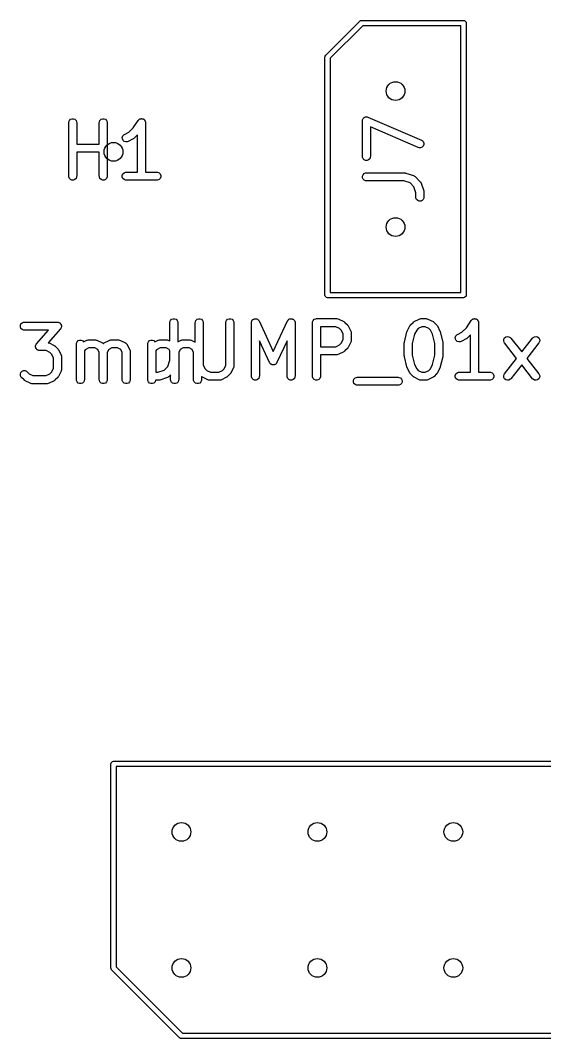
# Model space of a CAD drawing. Extents: x 0.02 to 1.98, y -0.08 to 3.55.
# Drawn here: x 0.131 to 0.517, y 2.748 to 3.497 of the extents above; entities that cross this region are included whole.
import ezdxf

# ---------------------------------------------------------------- set-up
doc = ezdxf.new("R2010")
doc.units = 0
doc.header["$MEASUREMENT"] = 0
doc.layers.add('BLACK', color=7, linetype='CONTINUOUS')

msp = doc.modelspace()

# ---------------------------------------------------------------- linework, layer by layer
at = {"layer": 'BLACK', "linetype": 'CONTINUOUS'}
for p, q in [((0.35609, 3.47108), (0.38109, 3.49608)), ((0.38109, 3.49608), (0.38173, 3.4965)), ((0.38173, 3.4965), (0.38248, 3.49665)), ((0.38248, 3.49665), (0.45748, 3.49665)), ((0.45748, 3.49665), (0.45823, 3.4965)), ((0.45823, 3.4965), (0.4593, 3.49544)), ((0.3833, 3.49272), (0.35945, 3.46887)), ((0.45551, 3.49272), (0.3833, 3.49272)), ((0.45551, 3.29665), (0.45551, 3.49272)), ((0.4593, 3.49544), (0.45945, 3.49469)), ((0.45945, 3.49469), (0.45945, 3.29469)), ((0.35551, 3.46969), (0.35566, 3.47044)), ((0.35551, 3.29469), (0.35551, 3.46969)), ((0.35566, 3.47044), (0.35609, 3.47108)), ((0.35945, 3.46887), (0.35945, 3.29665)), ((0.16705, 3.42146), (0.16711, 3.42204)), ((0.16705, 3.38209), (0.16705, 3.42146)), ((0.16711, 3.42204), (0.16755, 3.4231)), ((0.16755, 3.4231), (0.16836, 3.42392)), ((0.16836, 3.42392), (0.16943, 3.42436)), ((0.16943, 3.42436), (0.17058, 3.42436)), ((0.17058, 3.42436), (0.17164, 3.42392)), ((0.17164, 3.42392), (0.17246, 3.4231)), ((0.17246, 3.4231), (0.1729, 3.42204)), ((0.1729, 3.42204), (0.17296, 3.42146)), ((0.17296, 3.42146), (0.17296, 3.40567)), ((0.18955, 3.42146), (0.1896, 3.42204)), ((0.18955, 3.40567), (0.18955, 3.42146)), ((0.1896, 3.42204), (0.19005, 3.4231)), ((0.19005, 3.4231), (0.19086, 3.42392)), ((0.19086, 3.42392), (0.19192, 3.42436)), ((0.19192, 3.42436), (0.19308, 3.42436)), ((0.19308, 3.42436), (0.19414, 3.42392)), ((0.19414, 3.42392), (0.19496, 3.4231)), ((0.19496, 3.4231), (0.1954, 3.42204)), ((0.1954, 3.42204), (0.19545, 3.42146)), ((0.19545, 3.42146), (0.19545, 3.38209)), ((0.21458, 3.41772), (0.21817, 3.4231)), ((0.21817, 3.42311), (0.21853, 3.42355)), ((0.21817, 3.4231), (0.21817, 3.42311)), ((0.21817, 3.4231), (0.21817, 3.4231)), ((0.21817, 3.4231), (0.21817, 3.4231)), ((0.21853, 3.42355), (0.21878, 3.42371)), ((0.21878, 3.42371), (0.21898, 3.42392)), ((0.21898, 3.42392), (0.21925, 3.42403)), ((0.21925, 3.42403), (0.21949, 3.42419)), ((0.21949, 3.42419), (0.21978, 3.42425)), ((0.21978, 3.42425), (0.22005, 3.42436)), ((0.22005, 3.42436), (0.22034, 3.42436)), ((0.22034, 3.42436), (0.22062, 3.42442)), ((0.22062, 3.42442), (0.22091, 3.42436)), ((0.22091, 3.42436), (0.2212, 3.42436)), ((0.2212, 3.42436), (0.22147, 3.42425)), ((0.22147, 3.42425), (0.22175, 3.42419)), ((0.22175, 3.42419), (0.22199, 3.42403)), ((0.22199, 3.42403), (0.22226, 3.42392)), ((0.22226, 3.42392), (0.22247, 3.42371)), ((0.22247, 3.42371), (0.22271, 3.42355)), ((0.22271, 3.42355), (0.22287, 3.42331)), ((0.22287, 3.42331), (0.22308, 3.4231)), ((0.22308, 3.4231), (0.22319, 3.42284)), ((0.22319, 3.42284), (0.22335, 3.4226)), ((0.22335, 3.4226), (0.22341, 3.42231)), ((0.22341, 3.42231), (0.22352, 3.42204)), ((0.22352, 3.42204), (0.22357, 3.42147)), ((0.22357, 3.42147), (0.22358, 3.42147)), ((0.22358, 3.42147), (0.22357, 3.42147)), ((0.22357, 3.42147), (0.22358, 3.42146)), ((0.22358, 3.42146), (0.22358, 3.38505)), ((0.38306, 3.42281), (0.38312, 3.42338)), ((0.38306, 3.39656), (0.38306, 3.42281)), ((0.38312, 3.42338), (0.38313, 3.4234)), ((0.38313, 3.42342), (0.38335, 3.42393)), ((0.38313, 3.4234), (0.38313, 3.42342)), ((0.38335, 3.42393), (0.38356, 3.42445)), ((0.38356, 3.42445), (0.38357, 3.42446)), ((0.38357, 3.42446), (0.38358, 3.42448)), ((0.38358, 3.42448), (0.38398, 3.42487)), ((0.38398, 3.42487), (0.38438, 3.42526)), ((0.38438, 3.42526), (0.38439, 3.42527)), ((0.38439, 3.42527), (0.38441, 3.42528)), ((0.38441, 3.42528), (0.38493, 3.42549)), ((0.38493, 3.42549), (0.38544, 3.4257)), ((0.38544, 3.4257), (0.38546, 3.4257)), ((0.38546, 3.4257), (0.38548, 3.42571)), ((0.38548, 3.42571), (0.38603, 3.4257)), ((0.38603, 3.4257), (0.38659, 3.4257)), ((0.38659, 3.4257), (0.38661, 3.4257)), ((0.38661, 3.4257), (0.38663, 3.4257)), ((0.38663, 3.4257), (0.38718, 3.42552)), ((0.38718, 3.42552), (0.42655, 3.40865)), ((0.20805, 3.41286), (0.21137, 3.41452)), ((0.21137, 3.41452), (0.21458, 3.41772)), ((0.42422, 3.40322), (0.38897, 3.41833)), ((0.38897, 3.41833), (0.38897, 3.39656)), ((0.20644, 3.41058), (0.20681, 3.41168)), ((0.20653, 3.40944), (0.20644, 3.41058)), ((0.20704, 3.4084), (0.20653, 3.40944)), ((0.20681, 3.41168), (0.20756, 3.41255)), ((0.20791, 3.40765), (0.20704, 3.4084)), ((0.20756, 3.41255), (0.20805, 3.41286)), ((0.209, 3.40729), (0.20791, 3.40765)), ((0.21015, 3.40737), (0.209, 3.40729)), ((0.21069, 3.40757), (0.21015, 3.40737)), ((0.21444, 3.40945), (0.21069, 3.40757)), ((0.21469, 3.40961), (0.21444, 3.40945)), ((0.21476, 3.40963), (0.21469, 3.40961)), ((0.21484, 3.4097), (0.21476, 3.40963)), ((0.21493, 3.40976), (0.21484, 3.4097)), ((0.21498, 3.40982), (0.21493, 3.40976)), ((0.21521, 3.41), (0.21498, 3.40982)), ((0.21767, 3.41246), (0.21521, 3.41)), ((0.21767, 3.38505), (0.21767, 3.41246)), ((0.42655, 3.40865), (0.42706, 3.40837)), ((0.42706, 3.40837), (0.42786, 3.40754)), ((0.42786, 3.40754), (0.42829, 3.40647)), ((0.42829, 3.40647), (0.42828, 3.40532)), ((0.17296, 3.40567), (0.18955, 3.40567)), ((0.18955, 3.39976), (0.17296, 3.39976)), ((0.17296, 3.39976), (0.17296, 3.38209)), ((0.18955, 3.38209), (0.18955, 3.39976)), ((0.42478, 3.40304), (0.42422, 3.40322)), ((0.42593, 3.40303), (0.42478, 3.40304)), ((0.427, 3.40346), (0.42593, 3.40303)), ((0.42782, 3.40426), (0.427, 3.40346)), ((0.42828, 3.40532), (0.42782, 3.40426)), ((0.38312, 3.39598), (0.38306, 3.39656)), ((0.38356, 3.39492), (0.38312, 3.39598)), ((0.38438, 3.3941), (0.38356, 3.39492)), ((0.38544, 3.39366), (0.38438, 3.3941)), ((0.38659, 3.39366), (0.38544, 3.39366)), ((0.38766, 3.3941), (0.38659, 3.39366)), ((0.38847, 3.39492), (0.38766, 3.3941)), ((0.38891, 3.39598), (0.38847, 3.39492)), ((0.38897, 3.39656), (0.38891, 3.39598)), ((0.20692, 3.38373), (0.20773, 3.38455)), ((0.20773, 3.38455), (0.2088, 3.38499)), ((0.2088, 3.38499), (0.20937, 3.38505)), ((0.20937, 3.38505), (0.21767, 3.38505)), ((0.22358, 3.38505), (0.23187, 3.38505)), ((0.23187, 3.38505), (0.23245, 3.38499)), ((0.23245, 3.38499), (0.23351, 3.38455)), ((0.23351, 3.38455), (0.23433, 3.38373)), ((0.38356, 3.3832), (0.38438, 3.38402)), ((0.38438, 3.38402), (0.38544, 3.38446)), ((0.38544, 3.38446), (0.38602, 3.38451)), ((0.38602, 3.38451), (0.41414, 3.38451)), ((0.41414, 3.38451), (0.41443, 3.38449)), ((0.41443, 3.38449), (0.41451, 3.38449)), ((0.41451, 3.38449), (0.41461, 3.38447)), ((0.41461, 3.38447), (0.41471, 3.38446)), ((0.41471, 3.38446), (0.41479, 3.38443)), ((0.41479, 3.38443), (0.41507, 3.38436)), ((0.41507, 3.38436), (0.4207, 3.38249)), ((0.16711, 3.38152), (0.16705, 3.38209)), ((0.16755, 3.38045), (0.16711, 3.38152)), ((0.16836, 3.37964), (0.16755, 3.38045)), ((0.16943, 3.3792), (0.16836, 3.37964)), ((0.17058, 3.3792), (0.16943, 3.3792)), ((0.17164, 3.37964), (0.17058, 3.3792)), ((0.17246, 3.38045), (0.17164, 3.37964)), ((0.1729, 3.38152), (0.17246, 3.38045)), ((0.17296, 3.38209), (0.1729, 3.38152)), ((0.1896, 3.38152), (0.18955, 3.38209)), ((0.19005, 3.38045), (0.1896, 3.38152)), ((0.19086, 3.37964), (0.19005, 3.38045)), ((0.19192, 3.3792), (0.19086, 3.37964)), ((0.19308, 3.3792), (0.19192, 3.3792)), ((0.19414, 3.37964), (0.19308, 3.3792)), ((0.19496, 3.38045), (0.19414, 3.37964)), ((0.1954, 3.38152), (0.19496, 3.38045)), ((0.19545, 3.38209), (0.1954, 3.38152)), ((0.20648, 3.38267), (0.20692, 3.38373)), ((0.20648, 3.38152), (0.20648, 3.38267)), ((0.20692, 3.38045), (0.20648, 3.38152)), ((0.20773, 3.37964), (0.20692, 3.38045)), ((0.2088, 3.3792), (0.20773, 3.37964)), ((0.20937, 3.37914), (0.2088, 3.3792)), ((0.23187, 3.37914), (0.20937, 3.37914)), ((0.23245, 3.3792), (0.23187, 3.37914)), ((0.23351, 3.37964), (0.23245, 3.3792)), ((0.23433, 3.38045), (0.23351, 3.37964)), ((0.23433, 3.38373), (0.23477, 3.38267)), ((0.23477, 3.38152), (0.23433, 3.38045)), ((0.23477, 3.38267), (0.23477, 3.38152)), ((0.38312, 3.38214), (0.38356, 3.3832)), ((0.38312, 3.38099), (0.38312, 3.38214)), ((0.38356, 3.37992), (0.38312, 3.38099)), ((0.38438, 3.37911), (0.38356, 3.37992)), ((0.38544, 3.37867), (0.38438, 3.37911)), ((0.38602, 3.37861), (0.38544, 3.37867)), ((0.41366, 3.37861), (0.38602, 3.37861)), ((0.41817, 3.37711), (0.41366, 3.37861)), ((0.42093, 3.37434), (0.41817, 3.37711)), ((0.4207, 3.38249), (0.42122, 3.38225)), ((0.42122, 3.38225), (0.4213, 3.38218)), ((0.4213, 3.38218), (0.4214, 3.38214)), ((0.4214, 3.38214), (0.42185, 3.38177)), ((0.42185, 3.38177), (0.4256, 3.37803)), ((0.4256, 3.37803), (0.42597, 3.37758)), ((0.42597, 3.37758), (0.42601, 3.37748)), ((0.42601, 3.37748), (0.42608, 3.3774)), ((0.42608, 3.3774), (0.42631, 3.37687)), ((0.42631, 3.37687), (0.42819, 3.37125)), ((0.42243, 3.36983), (0.42093, 3.37434)), ((0.42243, 3.36656), (0.42243, 3.36983)), ((0.42819, 3.37125), (0.42825, 3.37096)), ((0.42825, 3.37096), (0.42828, 3.37089)), ((0.42828, 3.37089), (0.42829, 3.37078)), ((0.42829, 3.37078), (0.42832, 3.37068)), ((0.42832, 3.37068), (0.42831, 3.3706)), ((0.42831, 3.3706), (0.42834, 3.37031)), ((0.42834, 3.37031), (0.42834, 3.36656)), ((0.42249, 3.36599), (0.42243, 3.36656)), ((0.42293, 3.36492), (0.42249, 3.36599)), ((0.42375, 3.36411), (0.42293, 3.36492)), ((0.42481, 3.36367), (0.42375, 3.36411)), ((0.42596, 3.36367), (0.42481, 3.36367)), ((0.42703, 3.36411), (0.42596, 3.36367)), ((0.42784, 3.36492), (0.42703, 3.36411)), ((0.42828, 3.36599), (0.42784, 3.36492)), ((0.42834, 3.36656), (0.42828, 3.36599)), ((0.35566, 3.29393), (0.35551, 3.29469)), ((0.35945, 3.29665), (0.45551, 3.29665)), ((0.45945, 3.29469), (0.4593, 3.29393)), ((0.35673, 3.29287), (0.35566, 3.29393)), ((0.35748, 3.29272), (0.35673, 3.29287)), ((0.45748, 3.29272), (0.35748, 3.29272)), ((0.45823, 3.29287), (0.45748, 3.29272)), ((0.4593, 3.29393), (0.45823, 3.29287)), ((0.13149, 3.27243), (0.13193, 3.2735)), ((0.13149, 3.27128), (0.13149, 3.27243)), ((0.13193, 3.2735), (0.13274, 3.27431)), ((0.13274, 3.27431), (0.13381, 3.27475)), ((0.13381, 3.27475), (0.13438, 3.27481)), ((0.13438, 3.27481), (0.15876, 3.27481)), ((0.15876, 3.27481), (0.15906, 3.27478)), ((0.15906, 3.27478), (0.15914, 3.27479)), ((0.15914, 3.27479), (0.15919, 3.27477)), ((0.15919, 3.27477), (0.15933, 3.27475)), ((0.15933, 3.27475), (0.15977, 3.27457)), ((0.15977, 3.27457), (0.16023, 3.27442)), ((0.16023, 3.27442), (0.1603, 3.27435)), ((0.1603, 3.27435), (0.1604, 3.27431)), ((0.1604, 3.27431), (0.16073, 3.27397)), ((0.16073, 3.27397), (0.1611, 3.27366)), ((0.1611, 3.27366), (0.16114, 3.27357)), ((0.16114, 3.27357), (0.16121, 3.2735)), ((0.16121, 3.2735), (0.16139, 3.27306)), ((0.16139, 3.27306), (0.16161, 3.27262)), ((0.16161, 3.27262), (0.16161, 3.27253)), ((0.16161, 3.27253), (0.16165, 3.27243)), ((0.16165, 3.27243), (0.16165, 3.27195)), ((0.16165, 3.27195), (0.16168, 3.27148)), ((0.24142, 3.27442), (0.24148, 3.27499)), ((0.24142, 3.26101), (0.24142, 3.27442)), ((0.24148, 3.27499), (0.24192, 3.27606)), ((0.24192, 3.27606), (0.24274, 3.27687)), ((0.24274, 3.27687), (0.2438, 3.27731)), ((0.2438, 3.27731), (0.24495, 3.27731)), ((0.24495, 3.27731), (0.24602, 3.27687)), ((0.24602, 3.27687), (0.24683, 3.27606)), ((0.24683, 3.27606), (0.24727, 3.27499)), ((0.24727, 3.27499), (0.24733, 3.27442)), ((0.24733, 3.27442), (0.24733, 3.26039)), ((0.26017, 3.27442), (0.26023, 3.27499)), ((0.26017, 3.26007), (0.26017, 3.27442)), ((0.26023, 3.27499), (0.26067, 3.27606)), ((0.26067, 3.27606), (0.26148, 3.27687)), ((0.26148, 3.27687), (0.26255, 3.27731)), ((0.26255, 3.27731), (0.2637, 3.27731)), ((0.2637, 3.27731), (0.26476, 3.27687)), ((0.26476, 3.27687), (0.26558, 3.27606)), ((0.26558, 3.27606), (0.26602, 3.27499)), ((0.26602, 3.27499), (0.26608, 3.27442)), ((0.26608, 3.27442), (0.26608, 3.24324)), ((0.28267, 3.27442), (0.28272, 3.27499)), ((0.28267, 3.24324), (0.28267, 3.27442)), ((0.28272, 3.27499), (0.28317, 3.27606)), ((0.28317, 3.27606), (0.28398, 3.27687)), ((0.28398, 3.27687), (0.28504, 3.27731)), ((0.28504, 3.27731), (0.2862, 3.27731)), ((0.2862, 3.27731), (0.28726, 3.27687)), ((0.28726, 3.27687), (0.28808, 3.27606)), ((0.28808, 3.27606), (0.28852, 3.27499)), ((0.28852, 3.27499), (0.28857, 3.27442)), ((0.28857, 3.27442), (0.28857, 3.24255)), ((0.30142, 3.27442), (0.30145, 3.2748)), ((0.30142, 3.23505), (0.30142, 3.27442)), ((0.30145, 3.27486), (0.30146, 3.2749)), ((0.30145, 3.2748), (0.30145, 3.27486)), ((0.30146, 3.2749), (0.30147, 3.27499)), ((0.30147, 3.27499), (0.30167, 3.27547)), ((0.30167, 3.27547), (0.30184, 3.27595)), ((0.30184, 3.27595), (0.30189, 3.276)), ((0.30189, 3.276), (0.30191, 3.27606)), ((0.30191, 3.27606), (0.30228, 3.27642)), ((0.30228, 3.27642), (0.30262, 3.2768)), ((0.30262, 3.2768), (0.30268, 3.27683)), ((0.30268, 3.27683), (0.30273, 3.27687)), ((0.30273, 3.27687), (0.3032, 3.27707)), ((0.3032, 3.27707), (0.30367, 3.27728)), ((0.30367, 3.27728), (0.30373, 3.27729)), ((0.30373, 3.27729), (0.30379, 3.27731)), ((0.30379, 3.27731), (0.3043, 3.27731)), ((0.3043, 3.27731), (0.30482, 3.27734)), ((0.30482, 3.27734), (0.30488, 3.27731)), ((0.30488, 3.27731), (0.30494, 3.27731)), ((0.30494, 3.27731), (0.30542, 3.27712)), ((0.30542, 3.27712), (0.3059, 3.27694)), ((0.3059, 3.27694), (0.30595, 3.2769)), ((0.30595, 3.2769), (0.30601, 3.27687)), ((0.30601, 3.27687), (0.30637, 3.27651)), ((0.30637, 3.27651), (0.30675, 3.27616)), ((0.30675, 3.27616), (0.3068, 3.27609)), ((0.3068, 3.27609), (0.30682, 3.27606)), ((0.30682, 3.27606), (0.30685, 3.27599)), ((0.30685, 3.27599), (0.30704, 3.27567)), ((0.30704, 3.27567), (0.31749, 3.25328)), ((0.31749, 3.25328), (0.32794, 3.27567)), ((0.32794, 3.27567), (0.32813, 3.27599)), ((0.32813, 3.27599), (0.32816, 3.27606)), ((0.32816, 3.27606), (0.32819, 3.27609)), ((0.32819, 3.27609), (0.32823, 3.27616)), ((0.32823, 3.27616), (0.32861, 3.27651)), ((0.32861, 3.27651), (0.32897, 3.27687)), ((0.32897, 3.27687), (0.32904, 3.2769)), ((0.32904, 3.2769), (0.32908, 3.27694)), ((0.32908, 3.27694), (0.32957, 3.27712)), ((0.32957, 3.27712), (0.33004, 3.27731)), ((0.33004, 3.27731), (0.3301, 3.27731)), ((0.3301, 3.27731), (0.33017, 3.27734)), ((0.33017, 3.27734), (0.33068, 3.27731)), ((0.33068, 3.27731), (0.33119, 3.27731)), ((0.33119, 3.27731), (0.33125, 3.27729)), ((0.33125, 3.27729), (0.33132, 3.27728)), ((0.33132, 3.27728), (0.33178, 3.27707)), ((0.33178, 3.27707), (0.33226, 3.27687)), ((0.33226, 3.27687), (0.3323, 3.27683)), ((0.3323, 3.27683), (0.33236, 3.2768)), ((0.33236, 3.2768), (0.33271, 3.27642)), ((0.33271, 3.27642), (0.33307, 3.27606)), ((0.33307, 3.27606), (0.3331, 3.276)), ((0.3331, 3.276), (0.33314, 3.27595)), ((0.33314, 3.27595), (0.33331, 3.27547)), ((0.33331, 3.27547), (0.33351, 3.27499)), ((0.33351, 3.27499), (0.33352, 3.2749)), ((0.33352, 3.2749), (0.33353, 3.27486)), ((0.33353, 3.27486), (0.33353, 3.2748)), ((0.33353, 3.2748), (0.33357, 3.27442)), ((0.33357, 3.27442), (0.33357, 3.23505)), ((0.34641, 3.27442), (0.34647, 3.27499)), ((0.34641, 3.23505), (0.34641, 3.27442)), ((0.34647, 3.27499), (0.34691, 3.27606)), ((0.34691, 3.27606), (0.34772, 3.27687)), ((0.34772, 3.27687), (0.34879, 3.27731)), ((0.34879, 3.27731), (0.34936, 3.27737)), ((0.34936, 3.27737), (0.36436, 3.27737)), ((0.36436, 3.27737), (0.36494, 3.27731)), ((0.36494, 3.27731), (0.36503, 3.27727)), ((0.36503, 3.27727), (0.36514, 3.27726)), ((0.36514, 3.27726), (0.36568, 3.27706)), ((0.36568, 3.27706), (0.36943, 3.27518)), ((0.36943, 3.27518), (0.36968, 3.27503)), ((0.36968, 3.27503), (0.36975, 3.275)), ((0.36975, 3.275), (0.36983, 3.27493)), ((0.36983, 3.27493), (0.36992, 3.27487)), ((0.36992, 3.27487), (0.36997, 3.27482)), ((0.36997, 3.27482), (0.3702, 3.27463)), ((0.3702, 3.27463), (0.37207, 3.27275)), ((0.37207, 3.27275), (0.37226, 3.27253)), ((0.37226, 3.27253), (0.37232, 3.27248)), ((0.37232, 3.27248), (0.37237, 3.27239)), ((0.37237, 3.27239), (0.37244, 3.27231)), ((0.37244, 3.27231), (0.37247, 3.27224)), ((0.37247, 3.27224), (0.37263, 3.27199)), ((0.37263, 3.27199), (0.3745, 3.26824)), ((0.41609, 3.26824), (0.41796, 3.27199)), ((0.41796, 3.27199), (0.41812, 3.27224)), ((0.41812, 3.27224), (0.41815, 3.27231)), ((0.41815, 3.27231), (0.41822, 3.27239)), ((0.41822, 3.27239), (0.41827, 3.27248)), ((0.41827, 3.27248), (0.41833, 3.27253)), ((0.41833, 3.27253), (0.41852, 3.27275)), ((0.41852, 3.27275), (0.42039, 3.27463)), ((0.42039, 3.27463), (0.42062, 3.27482)), ((0.42062, 3.27482), (0.42067, 3.27487)), ((0.42067, 3.27487), (0.42076, 3.27493)), ((0.42076, 3.27493), (0.42084, 3.275)), ((0.42084, 3.275), (0.42091, 3.27503)), ((0.42091, 3.27503), (0.42116, 3.27518)), ((0.42116, 3.27518), (0.42491, 3.27706)), ((0.42491, 3.27706), (0.42545, 3.27726)), ((0.42545, 3.27726), (0.42555, 3.27727)), ((0.42555, 3.27727), (0.42565, 3.27731)), ((0.42565, 3.27731), (0.42623, 3.27737)), ((0.42623, 3.27737), (0.42998, 3.27737)), ((0.42998, 3.27737), (0.43055, 3.27731)), ((0.43055, 3.27731), (0.43065, 3.27727)), ((0.43065, 3.27727), (0.43076, 3.27726)), ((0.43076, 3.27726), (0.4313, 3.27706)), ((0.4313, 3.27706), (0.43505, 3.27518)), ((0.43505, 3.27518), (0.4353, 3.27503)), ((0.4353, 3.27503), (0.43537, 3.275)), ((0.43537, 3.275), (0.43545, 3.27493)), ((0.43545, 3.27493), (0.43554, 3.27487)), ((0.43554, 3.27487), (0.43559, 3.27482)), ((0.43559, 3.27482), (0.43581, 3.27463)), ((0.43581, 3.27463), (0.43769, 3.27275)), ((0.43769, 3.27275), (0.43788, 3.27253)), ((0.43788, 3.27253), (0.43793, 3.27248)), ((0.43793, 3.27248), (0.43799, 3.27239)), ((0.43799, 3.27239), (0.43806, 3.27231)), ((0.43806, 3.27231), (0.43809, 3.27224)), ((0.43809, 3.27224), (0.43824, 3.27199)), ((0.43824, 3.27199), (0.44012, 3.26824)), ((0.45955, 3.27067), (0.46314, 3.27605)), ((0.46314, 3.27606), (0.46351, 3.2765)), ((0.46314, 3.27605), (0.46314, 3.27606)), ((0.46314, 3.27606), (0.46314, 3.27606)), ((0.46314, 3.27606), (0.46314, 3.27606)), ((0.46351, 3.2765), (0.46375, 3.27666)), ((0.46375, 3.27666), (0.46396, 3.27687)), ((0.46396, 3.27687), (0.46422, 3.27698)), ((0.46422, 3.27698), (0.46447, 3.27714)), ((0.46447, 3.27714), (0.46475, 3.2772)), ((0.46475, 3.2772), (0.46502, 3.27731)), ((0.46502, 3.27731), (0.46531, 3.27731)), ((0.46531, 3.27731), (0.46559, 3.27737)), ((0.46559, 3.27737), (0.46588, 3.27731)), ((0.46588, 3.27731), (0.46617, 3.27731)), ((0.46617, 3.27731), (0.46644, 3.2772)), ((0.46644, 3.2772), (0.46673, 3.27715)), ((0.46673, 3.27715), (0.46697, 3.27698)), ((0.46697, 3.27698), (0.46724, 3.27687)), ((0.46724, 3.27687), (0.46744, 3.27667)), ((0.46744, 3.27667), (0.46768, 3.27651)), ((0.46768, 3.27651), (0.46785, 3.27626)), ((0.46785, 3.27626), (0.46805, 3.27606)), ((0.46805, 3.27606), (0.46816, 3.27579)), ((0.46816, 3.27579), (0.46832, 3.27555)), ((0.46832, 3.27555), (0.46838, 3.27526)), ((0.46838, 3.27526), (0.46849, 3.27499)), ((0.46849, 3.27499), (0.46855, 3.27442)), ((0.46855, 3.27442), (0.46855, 3.27442)), ((0.46855, 3.27442), (0.46855, 3.27442)), ((0.46855, 3.27442), (0.46855, 3.27442)), ((0.46855, 3.27442), (0.46855, 3.238)), ((0.13193, 3.27022), (0.13149, 3.27128)), ((0.13274, 3.2694), (0.13193, 3.27022)), ((0.13381, 3.26896), (0.13274, 3.2694)), ((0.13438, 3.2689), (0.13381, 3.26896)), ((0.15225, 3.2689), (0.13438, 3.2689)), ((0.14341, 3.2588), (0.15225, 3.2689)), ((0.16098, 3.26991), (0.15204, 3.2597)), ((0.16116, 3.27016), (0.16098, 3.26991)), ((0.16121, 3.27022), (0.16116, 3.27016)), ((0.16123, 3.27027), (0.16121, 3.27022)), ((0.16131, 3.27038), (0.16123, 3.27027)), ((0.16147, 3.27084), (0.16131, 3.27038)), ((0.16165, 3.27128), (0.16147, 3.27084)), ((0.16168, 3.27148), (0.16165, 3.27138)), ((0.16165, 3.27138), (0.16165, 3.27128)), ((0.36366, 3.27146), (0.35232, 3.27146)), ((0.35232, 3.27146), (0.35232, 3.25675)), ((0.36636, 3.27012), (0.36366, 3.27146)), ((0.36756, 3.26892), (0.36636, 3.27012)), ((0.36891, 3.26622), (0.36756, 3.26892)), ((0.36891, 3.26199), (0.36891, 3.26622)), ((0.3745, 3.26824), (0.37471, 3.2677)), ((0.37471, 3.2677), (0.37472, 3.26759)), ((0.37472, 3.26759), (0.37476, 3.26749)), ((0.37476, 3.26749), (0.37481, 3.26692)), ((0.37481, 3.26692), (0.37481, 3.26129)), ((0.41399, 3.26013), (0.41586, 3.26763)), ((0.41586, 3.26763), (0.41588, 3.26768)), ((0.41588, 3.2677), (0.41597, 3.26794)), ((0.41588, 3.26768), (0.41588, 3.2677)), ((0.41597, 3.26794), (0.41606, 3.26818)), ((0.41606, 3.26818), (0.41607, 3.2682)), ((0.41607, 3.2682), (0.41609, 3.26824)), ((0.42151, 3.26589), (0.41981, 3.25905)), ((0.42303, 3.26892), (0.42151, 3.26589)), ((0.42423, 3.27012), (0.42303, 3.26892)), ((0.42692, 3.27146), (0.42423, 3.27012)), ((0.42928, 3.27146), (0.42692, 3.27146)), ((0.43198, 3.27012), (0.42928, 3.27146)), ((0.43317, 3.26892), (0.43198, 3.27012)), ((0.43469, 3.26589), (0.43317, 3.26892)), ((0.4364, 3.25905), (0.43469, 3.26589)), ((0.44012, 3.26824), (0.44013, 3.2682)), ((0.44013, 3.2682), (0.44015, 3.26818)), ((0.44015, 3.26818), (0.44023, 3.26794)), ((0.44023, 3.26794), (0.44032, 3.2677)), ((0.44032, 3.2677), (0.44033, 3.26768)), ((0.44033, 3.26768), (0.44034, 3.26763)), ((0.44034, 3.26763), (0.44222, 3.26013)), ((0.45142, 3.26354), (0.45178, 3.26463)), ((0.45178, 3.26463), (0.45254, 3.2655)), ((0.45254, 3.2655), (0.45303, 3.26581)), ((0.45303, 3.26581), (0.45635, 3.26747)), ((0.45635, 3.26747), (0.45955, 3.27067)), ((0.46265, 3.26541), (0.46019, 3.26295)), ((0.46265, 3.238), (0.46265, 3.26541)), ((0.48863, 3.26393), (0.48974, 3.26424)), ((0.48974, 3.26424), (0.49089, 3.2641)), ((0.49089, 3.2641), (0.49189, 3.26354)), ((0.50867, 3.26354), (0.50968, 3.2641)), ((0.50968, 3.2641), (0.51082, 3.26424)), ((0.51082, 3.26424), (0.51193, 3.26393)), ((0.1427, 3.25724), (0.14274, 3.25734)), ((0.14274, 3.25676), (0.1427, 3.25724)), ((0.14274, 3.25744), (0.14292, 3.25788)), ((0.14274, 3.25734), (0.14274, 3.25744)), ((0.14274, 3.25628), (0.14274, 3.25676)), ((0.14292, 3.25788), (0.14307, 3.25833)), ((0.14307, 3.25833), (0.14316, 3.25845)), ((0.14316, 3.25845), (0.14318, 3.2585)), ((0.14318, 3.2585), (0.14323, 3.25855)), ((0.14323, 3.25855), (0.14341, 3.2588)), ((0.15204, 3.2597), (0.15258, 3.2595)), ((0.15258, 3.2595), (0.15633, 3.25763)), ((0.15633, 3.25763), (0.15657, 3.25747)), ((0.15657, 3.25747), (0.15665, 3.25744)), ((0.15665, 3.25744), (0.15673, 3.25737)), ((0.15673, 3.25737), (0.15682, 3.25732)), ((0.15682, 3.25732), (0.15687, 3.25726)), ((0.15687, 3.25726), (0.15709, 3.25707)), ((0.15709, 3.25707), (0.15897, 3.2552)), ((0.17268, 3.25873), (0.17273, 3.25931)), ((0.17268, 3.23249), (0.17268, 3.25873)), ((0.17273, 3.25931), (0.17317, 3.26037)), ((0.17317, 3.26037), (0.17399, 3.26119)), ((0.17399, 3.26119), (0.17505, 3.26163)), ((0.17505, 3.26163), (0.1762, 3.26163)), ((0.1762, 3.26163), (0.17727, 3.26119)), ((0.17727, 3.26119), (0.17803, 3.26043)), ((0.17803, 3.26043), (0.17993, 3.26138)), ((0.17993, 3.26138), (0.18047, 3.26158)), ((0.18047, 3.26158), (0.18058, 3.26159)), ((0.18058, 3.26159), (0.18068, 3.26163)), ((0.18068, 3.26163), (0.18125, 3.26169)), ((0.18125, 3.26169), (0.18688, 3.26169)), ((0.18688, 3.26169), (0.18745, 3.26163)), ((0.18745, 3.26163), (0.18755, 3.26159)), ((0.18755, 3.26159), (0.18766, 3.26158)), ((0.18766, 3.26158), (0.1882, 3.26138)), ((0.1882, 3.26138), (0.19195, 3.2595)), ((0.19195, 3.2595), (0.19204, 3.25944)), ((0.19204, 3.25944), (0.19209, 3.25942)), ((0.19209, 3.25942), (0.19215, 3.25938)), ((0.19215, 3.25938), (0.19244, 3.25919)), ((0.19244, 3.25919), (0.1925, 3.25912)), ((0.1925, 3.25912), (0.19257, 3.25919)), ((0.19257, 3.25919), (0.19286, 3.25938)), ((0.19286, 3.25938), (0.19291, 3.25942)), ((0.19291, 3.25942), (0.19296, 3.25944)), ((0.19296, 3.25944), (0.19306, 3.2595)), ((0.19306, 3.2595), (0.1968, 3.26138)), ((0.1968, 3.26138), (0.19735, 3.26158)), ((0.19735, 3.26158), (0.19745, 3.26159)), ((0.19745, 3.26159), (0.19755, 3.26163)), ((0.19755, 3.26163), (0.19813, 3.26169)), ((0.19813, 3.26169), (0.20375, 3.26169)), ((0.20375, 3.26169), (0.20433, 3.26163)), ((0.20433, 3.26163), (0.20442, 3.26159)), ((0.20442, 3.26159), (0.20453, 3.26158)), ((0.20453, 3.26158), (0.20507, 3.26138)), ((0.20507, 3.26138), (0.20882, 3.2595)), ((0.20882, 3.2595), (0.20892, 3.25944)), ((0.20892, 3.25944), (0.20896, 3.25942)), ((0.20896, 3.25942), (0.20902, 3.25938)), ((0.20902, 3.25938), (0.20931, 3.25919)), ((0.20931, 3.25919), (0.20955, 3.25891)), ((0.20955, 3.25891), (0.20983, 3.25867)), ((0.20983, 3.25867), (0.21002, 3.25838)), ((0.21002, 3.25838), (0.21006, 3.25832)), ((0.21006, 3.25832), (0.21008, 3.25828)), ((0.21008, 3.25828), (0.21014, 3.25818)), ((0.21014, 3.25818), (0.21201, 3.25443)), ((0.22517, 3.25873), (0.22523, 3.25931)), ((0.22517, 3.23249), (0.22517, 3.25873)), ((0.22523, 3.25931), (0.22567, 3.26037)), ((0.22567, 3.26037), (0.22648, 3.26119)), ((0.22648, 3.26119), (0.22755, 3.26163)), ((0.22755, 3.26163), (0.2287, 3.26163)), ((0.2287, 3.26163), (0.22976, 3.26119)), ((0.22976, 3.26119), (0.23053, 3.26043)), ((0.23053, 3.26043), (0.23243, 3.26138)), ((0.23243, 3.26138), (0.23297, 3.26158)), ((0.23297, 3.26158), (0.23307, 3.26159)), ((0.23307, 3.26159), (0.23317, 3.26163)), ((0.23317, 3.26163), (0.23375, 3.26169)), ((0.23375, 3.26169), (0.23937, 3.26169)), ((0.23937, 3.26169), (0.23995, 3.26163)), ((0.23995, 3.26163), (0.24004, 3.26159)), ((0.24004, 3.26159), (0.24015, 3.26158)), ((0.24015, 3.26158), (0.24069, 3.26138)), ((0.24069, 3.26138), (0.24142, 3.26101)), ((0.24733, 3.26039), (0.2493, 3.26138)), ((0.2493, 3.26138), (0.24984, 3.26158)), ((0.24984, 3.26158), (0.24994, 3.26159)), ((0.24994, 3.26159), (0.25004, 3.26163)), ((0.25004, 3.26163), (0.25062, 3.26169)), ((0.25062, 3.26169), (0.25624, 3.26169)), ((0.25624, 3.26169), (0.25682, 3.26163)), ((0.25682, 3.26163), (0.25692, 3.26159)), ((0.25692, 3.26159), (0.25702, 3.26158)), ((0.25702, 3.26158), (0.25756, 3.26138)), ((0.25756, 3.26138), (0.26017, 3.26007)), ((0.31482, 3.24505), (0.30732, 3.26111)), ((0.30732, 3.26111), (0.30732, 3.23505)), ((0.32766, 3.26111), (0.32017, 3.24505)), ((0.32766, 3.23505), (0.32766, 3.26111)), ((0.35232, 3.25675), (0.36366, 3.25675)), ((0.36366, 3.25675), (0.36636, 3.2581)), ((0.36636, 3.2581), (0.36756, 3.25929)), ((0.36756, 3.25929), (0.36891, 3.26199)), ((0.3745, 3.25997), (0.37263, 3.25622)), ((0.37471, 3.26051), (0.3745, 3.25997)), ((0.37472, 3.26062), (0.37471, 3.26051)), ((0.37476, 3.26072), (0.37472, 3.26062)), ((0.37481, 3.26129), (0.37476, 3.26072)), ((0.4139, 3.25956), (0.41394, 3.25978)), ((0.41391, 3.25952), (0.4139, 3.25956)), ((0.4139, 3.25942), (0.41391, 3.25952)), ((0.4139, 3.25004), (0.4139, 3.25942)), ((0.41394, 3.25978), (0.41396, 3.25999)), ((0.41396, 3.25999), (0.41397, 3.26003)), ((0.41397, 3.26003), (0.41399, 3.26013)), ((0.41981, 3.25905), (0.41981, 3.25041)), ((0.4364, 3.25041), (0.4364, 3.25905)), ((0.44222, 3.26013), (0.44223, 3.26003)), ((0.44223, 3.26003), (0.44225, 3.25999)), ((0.44225, 3.25999), (0.44227, 3.25978)), ((0.44227, 3.25978), (0.4423, 3.25956)), ((0.4423, 3.25956), (0.44229, 3.25952)), ((0.44229, 3.25952), (0.4423, 3.25942)), ((0.4423, 3.25942), (0.4423, 3.25004)), ((0.4515, 3.26239), (0.45142, 3.26354)), ((0.45202, 3.26136), (0.4515, 3.26239)), ((0.45289, 3.2606), (0.45202, 3.26136)), ((0.45398, 3.26024), (0.45289, 3.2606)), ((0.45513, 3.26032), (0.45398, 3.26024)), ((0.45567, 3.26053), (0.45513, 3.26032)), ((0.45942, 3.2624), (0.45567, 3.26053)), ((0.45967, 3.26256), (0.45942, 3.2624)), ((0.45974, 3.26259), (0.45967, 3.26256)), ((0.45982, 3.26265), (0.45974, 3.26259)), ((0.45991, 3.26271), (0.45982, 3.26265)), ((0.45996, 3.26277), (0.45991, 3.26271)), ((0.46019, 3.26295), (0.45996, 3.26277)), ((0.48703, 3.26107), (0.48716, 3.26221)), ((0.48734, 3.25996), (0.48703, 3.26107)), ((0.48716, 3.26221), (0.48773, 3.26321)), ((0.48765, 3.25947), (0.48734, 3.25996)), ((0.49653, 3.24817), (0.48765, 3.25947)), ((0.48773, 3.26321), (0.48863, 3.26393)), ((0.49189, 3.26354), (0.49229, 3.26312)), ((0.49229, 3.26312), (0.50028, 3.25295)), ((0.50028, 3.25295), (0.50827, 3.26312)), ((0.51291, 3.25947), (0.50404, 3.24817)), ((0.50827, 3.26312), (0.50867, 3.26354)), ((0.51193, 3.26393), (0.51283, 3.26321)), ((0.51283, 3.26321), (0.5134, 3.26221)), ((0.51323, 3.25996), (0.51291, 3.25947)), ((0.51354, 3.26107), (0.51323, 3.25996)), ((0.5134, 3.26221), (0.51354, 3.26107)), ((0.14277, 3.25619), (0.14274, 3.25628)), ((0.14278, 3.25609), (0.14277, 3.25619)), ((0.14299, 3.25566), (0.14278, 3.25609)), ((0.14318, 3.25522), (0.14299, 3.25566)), ((0.14325, 3.25515), (0.14318, 3.25522)), ((0.14329, 3.25506), (0.14325, 3.25515)), ((0.14365, 3.25474), (0.14329, 3.25506)), ((0.14399, 3.2544), (0.14365, 3.25474)), ((0.14408, 3.25437), (0.14399, 3.2544)), ((0.14416, 3.2543), (0.14408, 3.25437)), ((0.14461, 3.25415), (0.14416, 3.2543)), ((0.14506, 3.25396), (0.14461, 3.25415)), ((0.1452, 3.25395), (0.14506, 3.25396)), ((0.14525, 3.25393), (0.1452, 3.25395)), ((0.14533, 3.25394), (0.14525, 3.25393)), ((0.14563, 3.25391), (0.14533, 3.25394)), ((0.15056, 3.25391), (0.14563, 3.25391)), ((0.15326, 3.25256), (0.15056, 3.25391)), ((0.15445, 3.25136), (0.15326, 3.25256)), ((0.1558, 3.24866), (0.15445, 3.25136)), ((0.15897, 3.2552), (0.15915, 3.25497)), ((0.15915, 3.25497), (0.15921, 3.25492)), ((0.15921, 3.25492), (0.15927, 3.25483)), ((0.15927, 3.25483), (0.15934, 3.25475)), ((0.15934, 3.25475), (0.15937, 3.25468)), ((0.15937, 3.25468), (0.15952, 3.25443)), ((0.15952, 3.25443), (0.1614, 3.25068)), ((0.1614, 3.25068), (0.1616, 3.25014)), ((0.1616, 3.25014), (0.16161, 3.25003)), ((0.16161, 3.25003), (0.16165, 3.24994)), ((0.16165, 3.24994), (0.16171, 3.24936)), ((0.16171, 3.24936), (0.16171, 3.23999)), ((0.17925, 3.25443), (0.17858, 3.25376)), ((0.17858, 3.25376), (0.17858, 3.23249)), ((0.18195, 3.25578), (0.17925, 3.25443)), ((0.18618, 3.25578), (0.18195, 3.25578)), ((0.18843, 3.25466), (0.18618, 3.25578)), ((0.18955, 3.25241), (0.18843, 3.25466)), ((0.18955, 3.23249), (0.18955, 3.25241)), ((0.19658, 3.25466), (0.19545, 3.25241)), ((0.19545, 3.25241), (0.19545, 3.23249)), ((0.19882, 3.25578), (0.19658, 3.25466)), ((0.20305, 3.25578), (0.19882, 3.25578)), ((0.2053, 3.25466), (0.20305, 3.25578)), ((0.20642, 3.25241), (0.2053, 3.25466)), ((0.20642, 3.23249), (0.20642, 3.25241)), ((0.21201, 3.25443), (0.21222, 3.25389)), ((0.21222, 3.25389), (0.21223, 3.25378)), ((0.21223, 3.25378), (0.21227, 3.25369)), ((0.21227, 3.25369), (0.21233, 3.25311)), ((0.21233, 3.25311), (0.21233, 3.23249)), ((0.23175, 3.25443), (0.23107, 3.25376)), ((0.23107, 3.25376), (0.23107, 3.238)), ((0.23444, 3.25578), (0.23175, 3.25443)), ((0.23867, 3.25578), (0.23444, 3.25578)), ((0.24092, 3.25466), (0.23867, 3.25578)), ((0.24142, 3.25365), (0.24092, 3.25466)), ((0.24142, 3.24677), (0.24142, 3.25365)), ((0.24907, 3.25466), (0.24795, 3.25241)), ((0.24795, 3.25241), (0.24795, 3.23249)), ((0.25132, 3.25578), (0.24907, 3.25466)), ((0.25555, 3.25578), (0.25132, 3.25578)), ((0.25779, 3.25466), (0.25555, 3.25578)), ((0.25891, 3.25241), (0.25779, 3.25466)), ((0.25891, 3.23249), (0.25891, 3.25241)), ((0.36436, 3.25084), (0.35232, 3.25084)), ((0.35232, 3.25084), (0.35232, 3.23505)), ((0.36494, 3.2509), (0.36436, 3.25084)), ((0.36503, 3.25094), (0.36494, 3.2509)), ((0.36514, 3.25095), (0.36503, 3.25094)), ((0.36568, 3.25115), (0.36514, 3.25095)), ((0.36943, 3.25303), (0.36568, 3.25115)), ((0.36968, 3.25318), (0.36943, 3.25303)), ((0.36975, 3.25321), (0.36968, 3.25318)), ((0.36983, 3.25328), (0.36975, 3.25321)), ((0.36992, 3.25334), (0.36983, 3.25328)), ((0.36997, 3.2534), (0.36992, 3.25334)), ((0.3702, 3.25358), (0.36997, 3.2534)), ((0.37207, 3.25546), (0.3702, 3.25358)), ((0.37226, 3.25568), (0.37207, 3.25546)), ((0.37232, 3.25573), (0.37226, 3.25568)), ((0.37237, 3.25582), (0.37232, 3.25573)), ((0.37244, 3.2559), (0.37237, 3.25582)), ((0.37247, 3.25598), (0.37244, 3.2559)), ((0.37263, 3.25622), (0.37247, 3.25598)), ((0.41391, 3.24994), (0.4139, 3.25004)), ((0.4139, 3.2499), (0.41391, 3.24994)), ((0.41394, 3.24969), (0.4139, 3.2499)), ((0.41396, 3.24947), (0.41394, 3.24969)), ((0.41397, 3.24943), (0.41396, 3.24947)), ((0.41399, 3.24933), (0.41397, 3.24943)), ((0.41586, 3.24183), (0.41399, 3.24933)), ((0.41981, 3.25041), (0.42151, 3.24358)), ((0.43469, 3.24358), (0.4364, 3.25041)), ((0.44222, 3.24933), (0.44034, 3.24183)), ((0.44223, 3.24943), (0.44222, 3.24933)), ((0.44225, 3.24947), (0.44223, 3.24943)), ((0.44227, 3.24969), (0.44225, 3.24947)), ((0.4423, 3.2499), (0.44227, 3.24969)), ((0.4423, 3.25004), (0.44229, 3.24994)), ((0.44229, 3.24994), (0.4423, 3.2499)), ((0.1558, 3.24068), (0.1558, 3.24866)), ((0.23716, 3.2395), (0.23992, 3.24227)), ((0.23992, 3.24227), (0.24142, 3.24677)), ((0.26608, 3.24324), (0.26742, 3.24055)), ((0.28132, 3.24055), (0.28267, 3.24324)), ((0.28847, 3.24177), (0.28826, 3.24123)), ((0.28848, 3.24187), (0.28847, 3.24177)), ((0.28852, 3.24197), (0.28848, 3.24187)), ((0.28857, 3.24255), (0.28852, 3.24197)), ((0.31494, 3.24484), (0.31482, 3.24505)), ((0.31497, 3.24476), (0.31494, 3.24484)), ((0.31501, 3.24471), (0.31497, 3.24476)), ((0.31511, 3.24455), (0.31501, 3.24471)), ((0.31544, 3.24425), (0.31511, 3.24455)), ((0.31574, 3.24391), (0.31544, 3.24425)), ((0.31586, 3.24386), (0.31574, 3.24391)), ((0.31596, 3.24377), (0.31586, 3.24386)), ((0.31638, 3.24362), (0.31596, 3.24377)), ((0.31679, 3.24343), (0.31638, 3.24362)), ((0.31692, 3.24342), (0.31679, 3.24343)), ((0.31704, 3.24338), (0.31692, 3.24342)), ((0.31749, 3.2434), (0.31704, 3.24338)), ((0.31794, 3.24338), (0.31749, 3.2434)), ((0.31806, 3.24342), (0.31794, 3.24338)), ((0.31819, 3.24343), (0.31806, 3.24342)), ((0.3186, 3.24362), (0.31819, 3.24343)), ((0.31902, 3.24377), (0.3186, 3.24362)), ((0.31912, 3.24386), (0.31902, 3.24377)), ((0.31924, 3.24391), (0.31912, 3.24386)), ((0.31954, 3.24425), (0.31924, 3.24391)), ((0.31987, 3.24455), (0.31954, 3.24425)), ((0.31997, 3.24471), (0.31987, 3.24455)), ((0.32002, 3.24476), (0.31997, 3.24471)), ((0.32004, 3.24484), (0.32002, 3.24476)), ((0.32017, 3.24505), (0.32004, 3.24484)), ((0.41588, 3.24179), (0.41586, 3.24183)), ((0.41588, 3.24177), (0.41588, 3.24179)), ((0.41597, 3.24153), (0.41588, 3.24177)), ((0.42151, 3.24358), (0.42303, 3.24055)), ((0.43317, 3.24055), (0.43469, 3.24358)), ((0.44032, 3.24177), (0.44023, 3.24153)), ((0.44033, 3.24179), (0.44032, 3.24177)), ((0.44034, 3.24183), (0.44033, 3.24179)), ((0.48765, 3.23687), (0.49653, 3.24817)), ((0.50028, 3.24339), (0.49229, 3.23322)), ((0.50827, 3.23322), (0.50028, 3.24339)), ((0.50404, 3.24817), (0.51291, 3.23687)), ((0.13149, 3.23681), (0.13193, 3.23788)), ((0.13149, 3.23566), (0.13149, 3.23681)), ((0.13193, 3.2346), (0.13149, 3.23566)), ((0.13193, 3.23788), (0.13274, 3.23869)), ((0.1323, 3.23415), (0.13193, 3.2346)), ((0.13417, 3.23227), (0.1323, 3.23415)), ((0.13274, 3.23869), (0.13381, 3.23913)), ((0.13381, 3.23913), (0.13496, 3.23913)), ((0.13496, 3.23913), (0.13602, 3.23869)), ((0.13602, 3.23869), (0.13647, 3.23832)), ((0.13647, 3.23832), (0.13801, 3.23679)), ((0.13801, 3.23679), (0.1407, 3.23544)), ((0.1407, 3.23544), (0.15056, 3.23544)), ((0.15056, 3.23544), (0.15326, 3.23679)), ((0.15326, 3.23679), (0.15445, 3.23799)), ((0.15445, 3.23799), (0.1558, 3.24068)), ((0.15897, 3.23415), (0.15709, 3.23227)), ((0.15915, 3.23438), (0.15897, 3.23415)), ((0.15921, 3.23443), (0.15915, 3.23438)), ((0.15927, 3.23452), (0.15921, 3.23443)), ((0.15934, 3.2346), (0.15927, 3.23452)), ((0.15937, 3.23467), (0.15934, 3.2346)), ((0.15952, 3.23492), (0.15937, 3.23467)), ((0.1614, 3.23867), (0.15952, 3.23492)), ((0.1616, 3.23921), (0.1614, 3.23867)), ((0.16161, 3.23931), (0.1616, 3.23921)), ((0.16165, 3.23941), (0.16161, 3.23931)), ((0.16171, 3.23999), (0.16165, 3.23941)), ((0.23107, 3.238), (0.23265, 3.238)), ((0.23265, 3.238), (0.23716, 3.2395)), ((0.23969, 3.23412), (0.23406, 3.23225)), ((0.24021, 3.23436), (0.23969, 3.23412)), ((0.24029, 3.23443), (0.24021, 3.23436)), ((0.24039, 3.23447), (0.24029, 3.23443)), ((0.24084, 3.23483), (0.24039, 3.23447)), ((0.24204, 3.23604), (0.24084, 3.23483)), ((0.24204, 3.23249), (0.24204, 3.23604)), ((0.26501, 3.23465), (0.26482, 3.2348)), ((0.26482, 3.2348), (0.26482, 3.23249)), ((0.26506, 3.23459), (0.26501, 3.23465)), ((0.26515, 3.23453), (0.26506, 3.23459)), ((0.26523, 3.23447), (0.26515, 3.23453)), ((0.2653, 3.23444), (0.26523, 3.23447)), ((0.26555, 3.23428), (0.2653, 3.23444)), ((0.2693, 3.23241), (0.26555, 3.23428)), ((0.26742, 3.24055), (0.26862, 3.23935)), ((0.26862, 3.23935), (0.27132, 3.238)), ((0.27132, 3.238), (0.27742, 3.238)), ((0.27742, 3.238), (0.28012, 3.23935)), ((0.28319, 3.23428), (0.27944, 3.23241)), ((0.28012, 3.23935), (0.28132, 3.24055)), ((0.28344, 3.23444), (0.28319, 3.23428)), ((0.28351, 3.23447), (0.28344, 3.23444)), ((0.28359, 3.23453), (0.28351, 3.23447)), ((0.28368, 3.23459), (0.28359, 3.23453)), ((0.28373, 3.23465), (0.28368, 3.23459)), ((0.28396, 3.23483), (0.28373, 3.23465)), ((0.28583, 3.23671), (0.28396, 3.23483)), ((0.28602, 3.23693), (0.28583, 3.23671)), ((0.28608, 3.23699), (0.28602, 3.23693)), ((0.28613, 3.23707), (0.28608, 3.23699)), ((0.2862, 3.23716), (0.28613, 3.23707)), ((0.28623, 3.23723), (0.2862, 3.23716)), ((0.28639, 3.23748), (0.28623, 3.23723)), ((0.28826, 3.24123), (0.28639, 3.23748)), ((0.30147, 3.23447), (0.30142, 3.23505)), ((0.30191, 3.23341), (0.30147, 3.23447)), ((0.30726, 3.23447), (0.30682, 3.23341)), ((0.30732, 3.23505), (0.30726, 3.23447)), ((0.32772, 3.23447), (0.32766, 3.23505)), ((0.32816, 3.23341), (0.32772, 3.23447)), ((0.33351, 3.23447), (0.33307, 3.23341)), ((0.33357, 3.23505), (0.33351, 3.23447)), ((0.34647, 3.23447), (0.34641, 3.23505)), ((0.34691, 3.23341), (0.34647, 3.23447)), ((0.35226, 3.23447), (0.35182, 3.23341)), ((0.35232, 3.23505), (0.35226, 3.23447)), ((0.37772, 3.23375), (0.37878, 3.23419)), ((0.37878, 3.23419), (0.37936, 3.23425)), ((0.37936, 3.23425), (0.40936, 3.23425)), ((0.40936, 3.23425), (0.40993, 3.23419)), ((0.40993, 3.23419), (0.411, 3.23375)), ((0.41606, 3.24128), (0.41597, 3.24153)), ((0.41607, 3.24127), (0.41606, 3.24128)), ((0.41609, 3.24123), (0.41607, 3.24127)), ((0.41796, 3.23748), (0.41609, 3.24123)), ((0.41812, 3.23723), (0.41796, 3.23748)), ((0.41815, 3.23716), (0.41812, 3.23723)), ((0.41822, 3.23707), (0.41815, 3.23716)), ((0.41827, 3.23699), (0.41822, 3.23707)), ((0.41833, 3.23693), (0.41827, 3.23699)), ((0.41852, 3.23671), (0.41833, 3.23693)), ((0.42039, 3.23483), (0.41852, 3.23671)), ((0.42062, 3.23465), (0.42039, 3.23483)), ((0.42067, 3.23459), (0.42062, 3.23465)), ((0.42076, 3.23453), (0.42067, 3.23459)), ((0.42084, 3.23447), (0.42076, 3.23453)), ((0.42091, 3.23444), (0.42084, 3.23447)), ((0.42116, 3.23428), (0.42091, 3.23444)), ((0.42491, 3.23241), (0.42116, 3.23428)), ((0.42303, 3.24055), (0.42423, 3.23935)), ((0.42423, 3.23935), (0.42692, 3.238)), ((0.42692, 3.238), (0.42928, 3.238)), ((0.42928, 3.238), (0.43198, 3.23935)), ((0.43505, 3.23428), (0.4313, 3.23241)), ((0.43198, 3.23935), (0.43317, 3.24055)), ((0.4353, 3.23444), (0.43505, 3.23428)), ((0.43537, 3.23447), (0.4353, 3.23444)), ((0.43545, 3.23453), (0.43537, 3.23447)), ((0.43554, 3.23459), (0.43545, 3.23453)), ((0.43559, 3.23465), (0.43554, 3.23459)), ((0.43581, 3.23483), (0.43559, 3.23465)), ((0.43769, 3.23671), (0.43581, 3.23483)), ((0.43788, 3.23693), (0.43769, 3.23671)), ((0.43793, 3.23699), (0.43788, 3.23693)), ((0.43799, 3.23707), (0.43793, 3.23699)), ((0.43806, 3.23716), (0.43799, 3.23707)), ((0.43809, 3.23723), (0.43806, 3.23716)), ((0.43824, 3.23748), (0.43809, 3.23723)), ((0.44012, 3.24123), (0.43824, 3.23748)), ((0.44013, 3.24127), (0.44012, 3.24123)), ((0.44015, 3.24128), (0.44013, 3.24127)), ((0.44023, 3.24153), (0.44015, 3.24128)), ((0.45145, 3.23562), (0.45189, 3.23669)), ((0.45145, 3.23447), (0.45145, 3.23562)), ((0.45189, 3.23341), (0.45145, 3.23447)), ((0.45189, 3.23669), (0.45271, 3.2375)), ((0.45271, 3.2375), (0.45377, 3.23794)), ((0.45377, 3.23794), (0.45435, 3.238)), ((0.45435, 3.238), (0.46265, 3.238)), ((0.46855, 3.238), (0.47685, 3.238)), ((0.47685, 3.238), (0.47742, 3.23794)), ((0.47742, 3.23794), (0.47849, 3.2375)), ((0.47849, 3.2375), (0.4793, 3.23669)), ((0.4793, 3.23669), (0.47974, 3.23562)), ((0.47974, 3.23447), (0.4793, 3.23341)), ((0.47974, 3.23562), (0.47974, 3.23447)), ((0.48703, 3.23527), (0.48734, 3.23638)), ((0.48716, 3.23413), (0.48703, 3.23527)), ((0.48773, 3.23313), (0.48716, 3.23413)), ((0.48734, 3.23638), (0.48765, 3.23687)), ((0.5134, 3.23413), (0.51283, 3.23313)), ((0.51291, 3.23687), (0.51323, 3.23638)), ((0.51323, 3.23638), (0.51354, 3.23527)), ((0.51354, 3.23527), (0.5134, 3.23413)), ((0.1344, 3.23209), (0.13417, 3.23227)), ((0.13445, 3.23203), (0.1344, 3.23209)), ((0.13454, 3.23197), (0.13445, 3.23203)), ((0.13462, 3.23191), (0.13454, 3.23197)), ((0.13469, 3.23188), (0.13462, 3.23191)), ((0.13494, 3.23172), (0.13469, 3.23188)), ((0.13869, 3.22985), (0.13494, 3.23172)), ((0.13923, 3.22964), (0.13869, 3.22985)), ((0.13933, 3.22963), (0.13923, 3.22964)), ((0.13943, 3.22959), (0.13933, 3.22963)), ((0.14001, 3.22953), (0.13943, 3.22959)), ((0.15126, 3.22953), (0.14001, 3.22953)), ((0.15183, 3.22959), (0.15126, 3.22953)), ((0.15193, 3.22963), (0.15183, 3.22959)), ((0.15204, 3.22964), (0.15193, 3.22963)), ((0.15258, 3.22985), (0.15204, 3.22964)), ((0.15633, 3.23172), (0.15258, 3.22985)), ((0.15657, 3.23188), (0.15633, 3.23172)), ((0.15665, 3.23191), (0.15657, 3.23188)), ((0.15673, 3.23197), (0.15665, 3.23191)), ((0.15682, 3.23203), (0.15673, 3.23197)), ((0.15687, 3.23209), (0.15682, 3.23203)), ((0.15709, 3.23227), (0.15687, 3.23209)), ((0.17273, 3.23191), (0.17268, 3.23249)), ((0.17317, 3.23085), (0.17273, 3.23191)), ((0.17399, 3.23003), (0.17317, 3.23085)), ((0.17505, 3.22959), (0.17399, 3.23003)), ((0.1762, 3.22959), (0.17505, 3.22959)), ((0.17727, 3.23003), (0.1762, 3.22959)), ((0.17808, 3.23085), (0.17727, 3.23003)), ((0.17852, 3.23191), (0.17808, 3.23085)), ((0.17858, 3.23249), (0.17852, 3.23191)), ((0.1896, 3.23191), (0.18955, 3.23249)), ((0.19005, 3.23085), (0.1896, 3.23191)), ((0.19086, 3.23003), (0.19005, 3.23085)), ((0.19192, 3.22959), (0.19086, 3.23003)), ((0.19308, 3.22959), (0.19192, 3.22959)), ((0.19414, 3.23003), (0.19308, 3.22959)), ((0.19496, 3.23085), (0.19414, 3.23003)), ((0.1954, 3.23191), (0.19496, 3.23085)), ((0.19545, 3.23249), (0.1954, 3.23191)), ((0.20648, 3.23191), (0.20642, 3.23249)), ((0.20692, 3.23085), (0.20648, 3.23191)), ((0.20773, 3.23003), (0.20692, 3.23085)), ((0.2088, 3.22959), (0.20773, 3.23003)), ((0.20995, 3.22959), (0.2088, 3.22959)), ((0.21101, 3.23003), (0.20995, 3.22959)), ((0.21183, 3.23085), (0.21101, 3.23003)), ((0.21227, 3.23191), (0.21183, 3.23085)), ((0.21233, 3.23249), (0.21227, 3.23191)), ((0.22523, 3.23191), (0.22517, 3.23249)), ((0.22567, 3.23085), (0.22523, 3.23191)), ((0.22648, 3.23003), (0.22567, 3.23085)), ((0.22755, 3.22959), (0.22648, 3.23003)), ((0.2287, 3.22959), (0.22755, 3.22959)), ((0.22976, 3.23003), (0.2287, 3.22959)), ((0.23058, 3.23085), (0.22976, 3.23003)), ((0.23102, 3.23191), (0.23058, 3.23085)), ((0.23104, 3.23209), (0.23102, 3.23191)), ((0.23313, 3.23209), (0.23104, 3.23209)), ((0.23342, 3.23212), (0.23313, 3.23209)), ((0.2335, 3.23212), (0.23342, 3.23212)), ((0.2336, 3.23214), (0.2335, 3.23212)), ((0.2337, 3.23215), (0.2336, 3.23214)), ((0.23378, 3.23218), (0.2337, 3.23215)), ((0.23406, 3.23225), (0.23378, 3.23218)), ((0.2421, 3.23191), (0.24204, 3.23249)), ((0.24254, 3.23085), (0.2421, 3.23191)), ((0.24335, 3.23003), (0.24254, 3.23085)), ((0.24442, 3.22959), (0.24335, 3.23003)), ((0.24557, 3.22959), (0.24442, 3.22959)), ((0.24663, 3.23003), (0.24557, 3.22959)), ((0.24745, 3.23085), (0.24663, 3.23003)), ((0.24789, 3.23191), (0.24745, 3.23085)), ((0.24795, 3.23249), (0.24789, 3.23191)), ((0.25897, 3.23191), (0.25891, 3.23249)), ((0.25941, 3.23085), (0.25897, 3.23191)), ((0.26023, 3.23003), (0.25941, 3.23085)), ((0.26129, 3.22959), (0.26023, 3.23003)), ((0.26244, 3.22959), (0.26129, 3.22959)), ((0.26351, 3.23003), (0.26244, 3.22959)), ((0.26432, 3.23085), (0.26351, 3.23003)), ((0.26476, 3.23191), (0.26432, 3.23085)), ((0.26482, 3.23249), (0.26476, 3.23191)), ((0.26984, 3.2322), (0.2693, 3.23241)), ((0.26995, 3.23219), (0.26984, 3.2322)), ((0.27005, 3.23215), (0.26995, 3.23219)), ((0.27062, 3.23209), (0.27005, 3.23215)), ((0.27812, 3.23209), (0.27062, 3.23209)), ((0.2787, 3.23215), (0.27812, 3.23209)), ((0.2788, 3.23219), (0.2787, 3.23215)), ((0.2789, 3.2322), (0.2788, 3.23219)), ((0.27944, 3.23241), (0.2789, 3.2322)), ((0.30273, 3.23259), (0.30191, 3.23341)), ((0.30379, 3.23215), (0.30273, 3.23259)), ((0.30494, 3.23215), (0.30379, 3.23215)), ((0.30601, 3.23259), (0.30494, 3.23215)), ((0.30682, 3.23341), (0.30601, 3.23259)), ((0.32897, 3.23259), (0.32816, 3.23341)), ((0.33004, 3.23215), (0.32897, 3.23259)), ((0.33119, 3.23215), (0.33004, 3.23215)), ((0.33226, 3.23259), (0.33119, 3.23215)), ((0.33307, 3.23341), (0.33226, 3.23259)), ((0.34772, 3.23259), (0.34691, 3.23341)), ((0.34879, 3.23215), (0.34772, 3.23259)), ((0.34994, 3.23215), (0.34879, 3.23215)), ((0.351, 3.23259), (0.34994, 3.23215)), ((0.35182, 3.23341), (0.351, 3.23259)), ((0.37646, 3.23187), (0.3769, 3.23294)), ((0.37646, 3.23072), (0.37646, 3.23187)), ((0.3769, 3.22966), (0.37646, 3.23072)), ((0.3769, 3.23294), (0.37772, 3.23375)), ((0.37772, 3.22884), (0.3769, 3.22966)), ((0.37878, 3.2284), (0.37772, 3.22884)), ((0.37936, 3.22834), (0.37878, 3.2284)), ((0.40936, 3.22834), (0.37936, 3.22834)), ((0.40993, 3.2284), (0.40936, 3.22834)), ((0.411, 3.22884), (0.40993, 3.2284)), ((0.411, 3.23375), (0.41181, 3.23294)), ((0.41181, 3.22966), (0.411, 3.22884)), ((0.41181, 3.23294), (0.41225, 3.23187)), ((0.41225, 3.23072), (0.41181, 3.22966)), ((0.41225, 3.23187), (0.41225, 3.23072)), ((0.42545, 3.2322), (0.42491, 3.23241)), ((0.42555, 3.23219), (0.42545, 3.2322)), ((0.42565, 3.23215), (0.42555, 3.23219)), ((0.42623, 3.23209), (0.42565, 3.23215)), ((0.42998, 3.23209), (0.42623, 3.23209)), ((0.43055, 3.23215), (0.42998, 3.23209)), ((0.43065, 3.23219), (0.43055, 3.23215)), ((0.43076, 3.2322), (0.43065, 3.23219)), ((0.4313, 3.23241), (0.43076, 3.2322)), ((0.45271, 3.23259), (0.45189, 3.23341)), ((0.45377, 3.23215), (0.45271, 3.23259)), ((0.45435, 3.23209), (0.45377, 3.23215)), ((0.47685, 3.23209), (0.45435, 3.23209)), ((0.47742, 3.23215), (0.47685, 3.23209)), ((0.47849, 3.23259), (0.47742, 3.23215)), ((0.4793, 3.23341), (0.47849, 3.23259)), ((0.48863, 3.23241), (0.48773, 3.23313)), ((0.48974, 3.2321), (0.48863, 3.23241)), ((0.49089, 3.23224), (0.48974, 3.2321)), ((0.49189, 3.2328), (0.49089, 3.23224)), ((0.49229, 3.23322), (0.49189, 3.2328)), ((0.50867, 3.2328), (0.50827, 3.23322)), ((0.50968, 3.23224), (0.50867, 3.2328)), ((0.51082, 3.2321), (0.50968, 3.23224)), ((0.51193, 3.23241), (0.51082, 3.2321)), ((0.51283, 3.23313), (0.51193, 3.23241)), ((0.19803, 2.95), (0.19818, 2.95075)), ((0.19803, 2.8), (0.19803, 2.95)), ((0.19818, 2.95075), (0.19925, 2.95182)), ((0.19925, 2.95182), (0.2, 2.95197)), ((0.2, 2.95197), (1.8, 2.95197)), ((0.20197, 2.94803), (0.20197, 2.80082)), ((1.79803, 2.94803), (0.20197, 2.94803)), ((0.19818, 2.79925), (0.19803, 2.8)), ((0.20197, 2.80082), (0.25082, 2.75197)), ((0.19861, 2.79861), (0.19818, 2.79925)), ((0.24861, 2.74861), (0.19861, 2.79861)), ((0.24925, 2.74818), (0.24861, 2.74861)), ((0.25, 2.74803), (0.24925, 2.74818)), ((1.8, 2.74803), (0.25, 2.74803)), ((0.25082, 2.75197), (1.79803, 2.75197))]:
    msp.add_line(p, q, dxfattribs=at)
at = {"layer": 'BLACK'}
for centre in [(0.40748, 3.44469), (0.2, 3.4), (0.40748, 3.34469), (0.25, 2.9), (0.35, 2.9), (0.45, 2.9), (0.25, 2.8), (0.35, 2.8), (0.45, 2.8)]:
    msp.add_circle(centre, 0.00689, dxfattribs=at)

doc.saveas('drawing.dxf')
